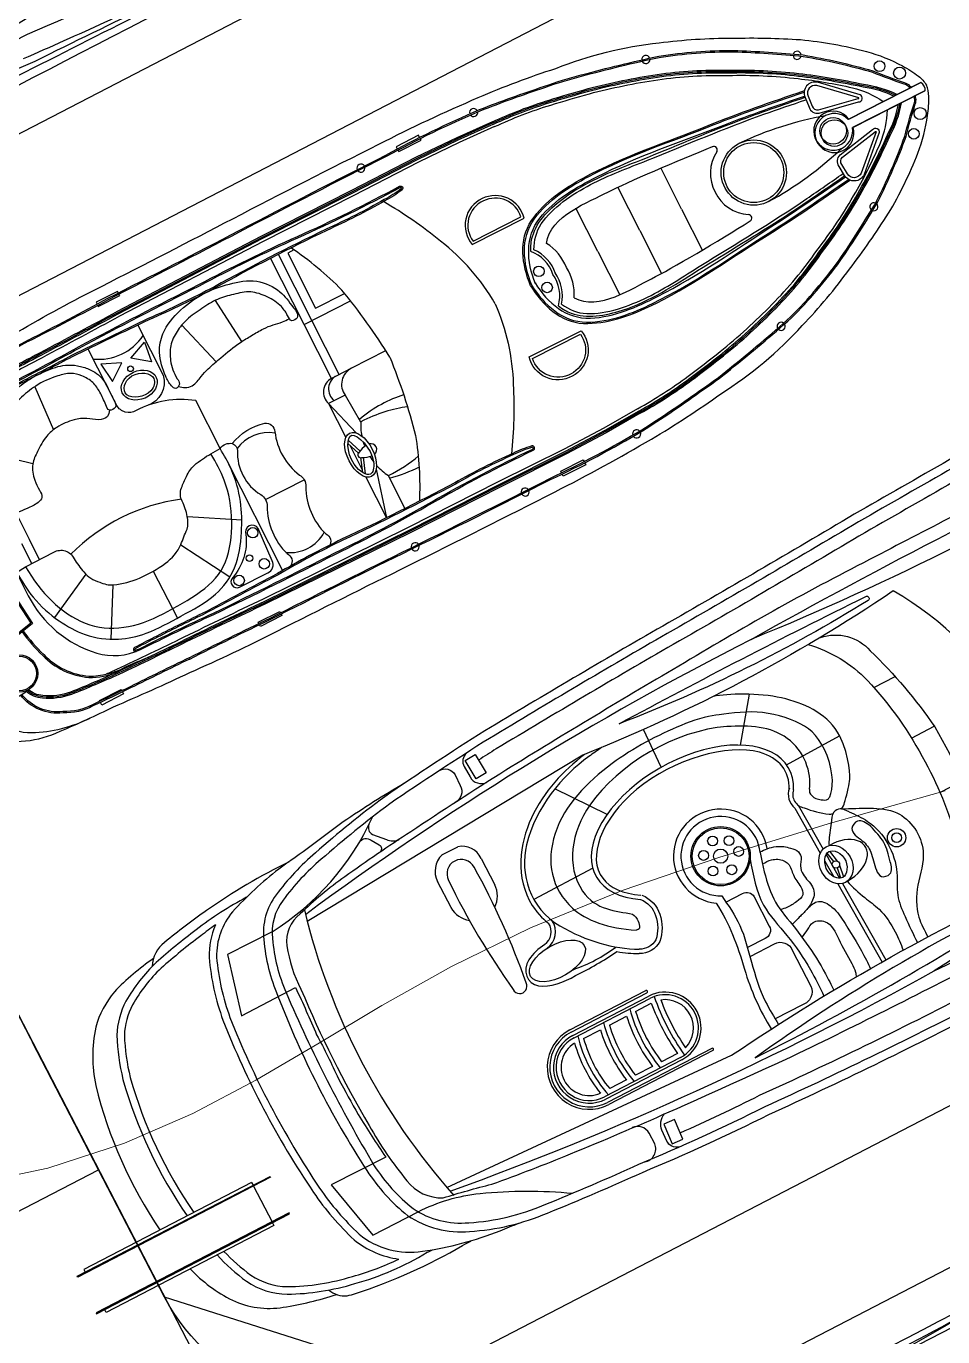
# Model space of a CAD drawing. Header units: metres. Extents: x 2662 to 3279, y 1027 to 1511.
# Drawn here: x 3010.15 to 3019.73, y 1247.38 to 1261.08 of the extents above; entities that cross this region are included whole.
import ezdxf

# ---------------------------------------------------------------- set-up
doc = ezdxf.new("R2010")
doc.units = ezdxf.units.M
doc.header["$LTSCALE"] = 1000
for name, color, linetype in [('01 main point', 1, 'Continuous'), ('furniture', 6, 'Continuous'), ('Layer13', 4, 'Continuous')]:
    doc.layers.add(name, color=color, linetype=linetype)
doc.layers.add('CONT-MNR', color=252, linetype='Continuous', lineweight=9)

# ---------------------------------------------------------------- blocks, each defined once
blk = doc.blocks.new('A$Cf6bfa866')
blk.add_lwpolyline([(4.082, 6.788), (4.021, 6.788), (4.021, 5.866)])
for centre, radius, start, end in [((899.63, 4.291), 895.492, 179.708794, 180.090046), ((-33.693, 6.76), 37.481, 358.8044, 2.52), ((28.747, 5.912), 25.244, 174.8689, 185.1311), ((90.797, 2.665), 86.813, 177.27733, 179.05691), ((404.169, 0.814), 400.132, 179.14445, 179.56404), ((-16.031, 5.864), 19.811, 355.0556, 0.3302), ((-32.18, 6.52), 36.182, 356.0074, 358.9641), ((-1.219, 4.131), 4.926, 350.4098, 0.2864), ((460.211, -27.699), 457.322, 176.0136, 176.17359)]:
    blk.add_arc(centre, radius, start, end)
blk = doc.blocks.new('A$C8620f102')
for p, q in [((2.551, 10.472), (2.066, 10.472)), ((2.551, 10.472), (3.035, 10.472)), ((2.551, 9.981), (2.045, 9.981)), ((2.551, 9.981), (3.056, 9.981)), ((2.551, 9.49), (2.043, 9.49)), ((2.551, 9.49), (3.058, 9.49)), ((1.841, 6.498), (1.066, 6.498)), ((2.694, 6.454), (2.694, 6.261)), ((1.841, 6.406), (1.066, 6.406)), ((2.694, 6.261), (3.098, 6.378)), ((3.289, 6.329), (3.129, 6.271)), ((3.299, 6.303), (3.157, 6.252)), ((3.349, 6.303), (3.496, 6.25)), ((3.358, 6.329), (3.523, 6.27)), ((3.531, 6.394), (4.033, 6.261)), ((2.694, 6.261), (3.092, 6.261)), ((3.183, 6.261), (3.465, 6.261)), ((3.556, 6.261), (4.033, 6.261)), ((1.197, 5.69), (1.706, 5.742)), ((3.291, 5.219), (3.291, 5.672)), ((1.269, 5.264), (1.773, 5.411)), ((2.743, 5.042), (4.034, 5.042)), ((3.08, 4.409), (3.369, 4.9)), ((3.314, 4.213), (3.843, 4.521)), ((3.428, 3.833), (3.979, 3.836)), ((1.148, 3.599), (1.638, 3.571)), ((3.364, 3.392), (3.862, 3.115)), ((1.548, 2.859), (1.854, 3.219)), ((3.137, 3.19), (3.391, 2.692)), ((2.24, 2.828), (2.551, 2.828)), ((2.782, 2.828), (2.551, 2.828)), ((2.783, 2.735), (2.551, 2.735))]:
    blk.add_line(p, q)
for points in [[(2.551, 1.341, -0.01736), (1.42, 1.368, -0.12634), (0.887, 1.52, -0.172899), (0.62, 2.207, -0.013884), (0.596, 2.82, -0.008973), (0.555, 3.695, -0.01509), (0.528, 4.697, 0.002245), (0.518, 6.241, -0.003342), (0.514, 7.955, -0.016984), (0.549, 9.103, -0.024546), (0.644, 9.964, -0.067942), (0.894, 11.047, -0.033948), (1.197, 11.753, -0.022001), (1.533, 12.382, -0.042872), (1.956, 12.94, -0.059514), (2.26, 13.208, -0.046364), (2.433, 13.309, -0.104882), (2.551, 13.341, -0.104882)], [(2.551, 1.341, 0.01736), (3.681, 1.368, 0.12634), (4.214, 1.52, 0.172899), (4.481, 2.207, 0.013884), (4.505, 2.82, 0.008973), (4.546, 3.695, 0.01509), (4.573, 4.697, -0.002245), (4.583, 6.241, 0.003342), (4.587, 7.955, 0.016984), (4.552, 9.103, 0.024546), (4.457, 9.964, 0.067942), (4.207, 11.047, 0.033948), (3.904, 11.753, 0.022001), (3.568, 12.382, 0.042872), (3.145, 12.94, 0.059514), (2.841, 13.208, 0.046364), (2.668, 13.309, 0.104882), (2.551, 13.341, 0.104882)], [(0.682, 3.757, 0.006425), (0.669, 4.701, 0.002217), (0.659, 6.243, -0.003368), (0.649, 7.97, -0.024633), (0.668, 9.058, -0.015037), (0.757, 9.773, -0.025439), (0.825, 10.169, -0.013843), (1.017, 10.982, -0.040266), (1.317, 11.705, -0.016729), (1.689, 12.335, -0.029739), (2.166, 12.908, 0.01525), (2.423, 13.147, -0.132389), (2.478, 13.181, -0.028442), (2.502, 13.188, -0.028442)], [(0.695, 3.757, 0.006424), (0.683, 4.702, 0.002217), (0.672, 6.243, -0.003368), (0.662, 7.97, -0.024633), (0.682, 9.057, -0.015038), (0.77, 9.771, -0.025461), (0.838, 10.166, -0.013839), (1.03, 10.978, -0.040238), (1.329, 11.698, -0.016715), (1.701, 12.327, -0.029693), (2.176, 12.898, 0.015234), (2.433, 13.137, -0.134036), (2.482, 13.168, -0.024879), (2.502, 13.174, -0.024879)], [(4.42, 3.757, -0.006425), (4.432, 4.701, -0.002217), (4.442, 6.243, 0.003368), (4.453, 7.97, 0.024633), (4.433, 9.058, 0.015037), (4.344, 9.773, 0.025439), (4.276, 10.169, 0.013843), (4.084, 10.982, 0.040266), (3.784, 11.705, 0.016729), (3.412, 12.335, 0.029739), (2.935, 12.908, -0.01525), (2.678, 13.147, 0.132389), (2.623, 13.181, 0.028442), (2.599, 13.188, 0.028442)], [(4.406, 3.757, -0.006424), (4.418, 4.702, -0.002217), (4.429, 6.243, 0.003368), (4.439, 7.97, 0.024633), (4.419, 9.057, 0.015038), (4.331, 9.771, 0.025461), (4.263, 10.166, 0.013839), (4.071, 10.978, 0.040238), (3.772, 11.698, 0.016715), (3.4, 12.327, 0.029693), (2.925, 12.898, -0.015234), (2.668, 13.137, 0.134036), (2.619, 13.168, 0.024879), (2.599, 13.174, 0.024879)], [(0.842, 9.12, -0.031596), (0.907, 9.752, -0.004928), (0.985, 10.169, -0.02844), (1.18, 10.88, -0.042875), (1.475, 11.56, -0.035347), (1.839, 12.205, -0.024093), (2.247, 12.759, -0.079837), (2.502, 13.025)], [(4.259, 9.12, 0.031596), (4.194, 9.752, 0.004928), (4.116, 10.169, 0.02844), (3.921, 10.88, 0.042875), (3.626, 11.56, 0.035347), (3.262, 12.205, 0.024093), (2.854, 12.759, 0.079837), (2.599, 13.025)], [(0.855, 9.119, -0.031592), (0.92, 9.75, -0.004926), (0.999, 10.166, -0.028436), (1.193, 10.875, -0.042895), (1.487, 11.554, -0.035363), (1.851, 12.197, -0.024111), (2.258, 12.751, -0.077658), (2.502, 13.008, -0.077658)], [(0.869, 9.119, -0.031588), (0.934, 9.748, -0.004924), (1.012, 10.163, -0.028433), (1.207, 10.871, -0.042917), (1.499, 11.548, -0.035379), (1.862, 12.19, -0.02413), (2.269, 12.742, -0.075408), (2.502, 12.99, -0.075408)], [(4.246, 9.119, 0.031592), (4.181, 9.75, 0.004926), (4.103, 10.166, 0.028436), (3.908, 10.875, 0.042895), (3.614, 11.554, 0.035363), (3.25, 12.197, 0.024111), (2.843, 12.751, 0.077658), (2.599, 13.008, 0.077658)], [(4.232, 9.119, 0.031588), (4.167, 9.748, 0.004924), (4.089, 10.163, 0.028433), (3.895, 10.871, 0.042917), (3.602, 11.548, 0.035379), (3.239, 12.19, 0.02413), (2.832, 12.742, 0.075408), (2.599, 12.99, 0.075408)], [(0.897, 9.118, -0.031581), (0.961, 9.743, -0.00492), (1.039, 10.157, -0.028426), (1.233, 10.862, -0.042959), (1.524, 11.536, -0.035411), (1.885, 12.175, -0.028829), (2.227, 12.638, -0.092336), (2.502, 12.86, -0.080328)], [(4.204, 9.118, 0.031581), (4.14, 9.743, 0.00492), (4.062, 10.157, 0.028426), (3.868, 10.862, 0.042959), (3.577, 11.536, 0.035411), (3.216, 12.175, 0.028829), (2.874, 12.638, 0.092336), (2.599, 12.86, 0.080328)], [(2.093, 12.151), (2.204, 12.143, 0.382221), (2.306, 12.207), (2.389, 12.629, 0.786544), (2.329, 12.677), (2.011, 12.339, 0.616464), (2.093, 12.151, 3.844907)], [(3.008, 12.151), (2.897, 12.143, -0.382221), (2.795, 12.207), (2.712, 12.629, -0.786544), (2.772, 12.677), (3.09, 12.339, -0.616464), (3.008, 12.151, -3.844907)], [(0.842, 9.12), (0.822, 8.712), (0.812, 8.241), (0.817, 7.472), (0.817, 6.417), (0.837, 4.724, -0.002601), (0.857, 3.805, 0.004411), (0.873, 3.024, 0.013009), (0.91, 2.487, 0.113396), (1.012, 2.2, 0.146005), (1.152, 2.079, 1.595219)], [(0.855, 9.119), (0.836, 8.712), (0.826, 8.241), (0.831, 7.472), (0.831, 6.417), (0.851, 4.724, -0.002601), (0.871, 3.805, 0.004411), (0.887, 3.024, 0.013003), (0.923, 2.488, 0.113337), (1.023, 2.207, 0.144821), (1.155, 2.093, 0.138987)], [(0.869, 9.119), (0.85, 8.711), (0.84, 8.24), (0.845, 7.472), (0.845, 6.417), (0.864, 4.725, -0.002601), (0.885, 3.806, 0.00441), (0.901, 3.025, 0.012997), (0.937, 2.49, 0.113276), (1.035, 2.215, 0.142458), (1.159, 2.106, 0.142458)], [(0.897, 9.117), (0.877, 8.711), (0.868, 8.24), (0.873, 7.472), (0.873, 6.417), (0.892, 4.725, -0.002601), (0.912, 3.806, 0.00441), (0.929, 3.026, 0.002867), (0.934, 2.908, 0.002867)], [(4.232, 9.119), (4.251, 8.711), (4.261, 8.24), (4.256, 7.472), (4.256, 6.417), (4.237, 4.725, 0.002601), (4.217, 3.806, -0.00441), (4.2, 3.025, -0.012997), (4.164, 2.49, -0.113276), (4.066, 2.215, -0.142458), (3.942, 2.106, -0.142458)], [(4.246, 9.119), (4.265, 8.712), (4.275, 8.241), (4.27, 7.472), (4.27, 6.417), (4.25, 4.724, 0.002601), (4.23, 3.805, -0.004411), (4.214, 3.024, -0.013003), (4.178, 2.488, -0.113337), (4.078, 2.207, -0.144821), (3.946, 2.093, -0.138987)], [(4.259, 9.12), (4.279, 8.712), (4.289, 8.241), (4.284, 7.472), (4.284, 6.417), (4.264, 4.724, 0.002601), (4.244, 3.805, -0.004411), (4.228, 3.024, -0.013009), (4.191, 2.487, -0.113396), (4.089, 2.2, -0.146005), (3.949, 2.079, -1.595219)], [(4.204, 9.117), (4.224, 8.711), (4.233, 8.24), (4.228, 7.472), (4.228, 6.417), (4.209, 4.725, 0.002601), (4.189, 3.806, -0.00441), (4.172, 3.026, -0.002867), (4.167, 2.908, -0.002867)], [(1.892, 8.352), (1.892, 8.96, 0.483063), (1.51, 8.662, 0.50024), (1.892, 8.352, 0.418424)], [(3.209, 8.352), (3.209, 8.96, -0.483063), (3.591, 8.662, -0.50024), (3.209, 8.352, -0.418424)], [(2.551, 8.286, 0.096403), (1.711, 8.072, 0.040538), (1.071, 7.727, 1.92312)], [(2.551, 8.286, -0.096403), (3.39, 8.072, -0.040538), (4.03, 7.727, -1.92312)], [(2.285, 2.551), (2.035, 2.551, -0.202722), (1.176, 2.918, -0.178768), (1.002, 3.337, 0.010028), (0.983, 4.195, -0.005356), (0.971, 5.613, -0.016605), (0.989, 6.759, 0.018921), (1.004, 7.948, -0.925873), (1.05, 7.955, -0.041202), (1.07, 7.744, -0.024461), (1.071, 7.062, 0.012888), (1.079, 5.748, -0.019359), (1.064, 4.979, 0.002375), (1.046, 4.09, -0.006386), (1.051, 3.524, -0.013656), (1.048, 3.297, -0.862706), (1.005, 3.292, 0.648089)], [(1.018, 3.295, -0.016488), (1.015, 3.337, 0.010023), (0.997, 4.196, -0.005356), (0.985, 5.613, -0.016607), (1.003, 6.758, 0.018921), (1.017, 7.949, 0.01143), (1.017, 7.949, -0.913283), (1.036, 7.953, -0.041174), (1.056, 7.744, -0.024478), (1.057, 7.062, 0.012889), (1.065, 5.748, -0.019362), (1.05, 4.98, 0.002377), (1.032, 4.09, -0.006391), (1.037, 3.524, -0.013664), (1.034, 3.297, 0.000701), (1.034, 3.297, -0.819976), (1.018, 3.295, -0.819976)], [(2.792, 2.551), (3.066, 2.551, 0.202722), (3.925, 2.918, 0.178768), (4.099, 3.337, -0.010028), (4.118, 4.195, 0.005356), (4.13, 5.613, 0.016605), (4.112, 6.759, -0.018921), (4.097, 7.948, 0.925873), (4.051, 7.955, 0.041202), (4.031, 7.744, 0.024461), (4.03, 7.062, -0.012888), (4.022, 5.748, 0.019359), (4.037, 4.979, -0.002375), (4.055, 4.09, 0.006386), (4.05, 3.524, 0.013656), (4.053, 3.297, 0.862706), (4.096, 3.292, -0.648089)], [(4.083, 3.295, 0.016488), (4.086, 3.337, -0.010023), (4.104, 4.196, 0.005356), (4.116, 5.613, 0.016607), (4.098, 6.758, -0.018921), (4.084, 7.949, -0.01143), (4.084, 7.949, 0.913283), (4.065, 7.953, 0.041174), (4.045, 7.744, 0.024478), (4.044, 7.062, -0.012889), (4.036, 5.748, 0.019362), (4.051, 4.98, -0.002377), (4.069, 4.09, 0.006391), (4.064, 3.524, 0.013664), (4.067, 3.297, -0.000701), (4.067, 3.297, 0.819976), (4.083, 3.295, 0.819976)], [(2.551, 7.051, 0.033687), (1.699, 6.921, 0.051879), (1.066, 6.645, 1.92312)], [(2.473, 7.041), (2.473, 6.641, 0.462925), (2.694, 6.454), (3.016, 6.473)], [(2.551, 7.051, -0.033687), (3.402, 6.921, -0.051879), (4.035, 6.645, -1.92312)], [(2.473, 6.641), (2.473, 6.468, 0.545737), (2.694, 6.326, 0.282905)], [(2.473, 6.468), (2.473, 6.406, 0.516839), (2.694, 6.261, 0.282905)], [(2.611, 5.174, -0.164009), (2.574, 5.573, -0.407559), (2.703, 5.627, 0.20466), (3.223, 5.651, -0.28657), (3.361, 5.655, 0.198759), (3.897, 5.618, -0.45148), (4.029, 5.593, -1.463971)], [(2.6, 5.036, -0.291269), (2.613, 5.176, -0.299867), (2.703, 5.188, 0.273478), (3.223, 5.197, -0.28657), (3.361, 5.201, 0.198759), (3.897, 5.164, -0.45148), (4.029, 5.14, -1.463971)], [(2.6, 5.036), (2.039, 5.036, 0.158322), (1.849, 4.432, -0.417676), (1.71, 4.276), (1.049, 4.276)], [(2.792, 2.551), (2.783, 2.661), (2.781, 2.994, -0.448043), (2.937, 3.153, 0.025561), (3.107, 3.181, 0.15676), (3.276, 3.282, 0.144288), (3.367, 3.398, 0.079427), (3.428, 3.671, 0.054179), (3.412, 3.985, 0.127294), (3.311, 4.217, -0.025195), (3.198, 4.347, 0.112656), (3.079, 4.409, 0.061652), (2.913, 4.434, -0.222278), (2.786, 4.49, -0.049109), (2.701, 4.591, -0.09997), (2.635, 4.717, -0.045992), (2.606, 4.926), (2.6, 5.036)], [(1.061, 4.853), (1.649, 4.853, -0.406088), (1.856, 4.561)], [(0.682, 3.757, -0.002942), (0.692, 3.07, 0.002013), (0.701, 2.633, 0.130442), (0.778, 2.321, 0.261246), (1.143, 2.01, 0.209197)], [(0.695, 3.757, -0.002941), (0.705, 3.07, 0.002014), (0.715, 2.633, 0.130992), (0.791, 2.327, 0.261832), (1.146, 2.024, 0.261832)], [(4.406, 3.757, 0.002941), (4.396, 3.07, -0.002014), (4.386, 2.633, -0.130992), (4.31, 2.327, -0.261832), (3.955, 2.024, -0.261832)], [(4.42, 3.757, 0.002942), (4.41, 3.07, -0.002013), (4.4, 2.633, -0.130442), (4.323, 2.321, -0.261246), (3.958, 2.01, -0.209197)], [(3.371, 2.337, 0.043334), (3.687, 2.417, 0.18333), (4.103, 2.737, 0.123985), (4.19, 3.114, -0.015377), (4.209, 3.387)], [(3.374, 2.323, 0.043195), (3.691, 2.404, 0.183415), (4.115, 2.73, 0.094511), (4.2, 3.02)], [(3.896, 1.672, 0.164393), (4.111, 1.699, 0.188684), (4.359, 1.936, 0.10758), (4.499, 2.549)]]:
    blk.add_lwpolyline(points, format="xyb")
for points in [[(2.502, 12.456), (2.502, 13.3)], [(2.502, 13.3), (2.502, 12.45)], [(2.599, 13.3), (2.599, 12.45)], [(2.599, 12.456), (2.599, 13.3)], [(0.643, 8.368), (0.619, 8.368), (0.619, 8.105), (0.645, 8.105)], [(0.659, 8.105), (0.677, 8.105), (0.677, 8.368), (0.657, 8.368)], [(4.442, 8.105), (4.424, 8.105), (4.424, 8.368), (4.444, 8.368)], [(4.458, 8.368), (4.482, 8.368), (4.482, 8.105), (4.456, 8.105)], [(1.098, 6.663), (1.098, 6.591), (1.743, 6.591), (1.743, 6.931)], [(2.473, 6.406), (1.841, 6.406), (1.841, 6.951)], [(2.473, 6.498), (1.841, 6.498)], [(3.65, 6.478), (4.035, 6.473)], [(0.669, 4.823), (0.651, 4.823), (0.651, 4.571), (0.672, 4.571)], [(0.686, 4.571), (0.7, 4.571), (0.7, 4.823), (0.682, 4.823)], [(4.415, 4.571), (4.401, 4.571), (4.401, 4.823), (4.419, 4.823)], [(4.432, 4.823), (4.45, 4.823), (4.45, 4.571), (4.429, 4.571)], [(4.389, 2.721), (4.379, 2.721), (4.379, 2.976), (4.394, 2.976)], [(4.408, 2.976), (4.433, 2.976), (4.433, 2.721), (4.402, 2.721)]]:
    blk.add_lwpolyline(points)
for points in [[(2.095, 12.185), (2.208, 12.177, 0.383069), (2.273, 12.216), (2.356, 12.642, 0.853636), (2.351, 12.65), (2.037, 12.316, 0.613527)], [(3.006, 12.185), (2.893, 12.177, -0.383069), (2.828, 12.216), (2.745, 12.642, -0.853636), (2.75, 12.65), (3.064, 12.316, -0.613527)], [(1.864, 8.375), (1.864, 8.937, 0.460147), (1.537, 8.662, 0.47706)], [(3.237, 8.375), (3.237, 8.937, -0.460147), (3.564, 8.662, -0.47706)], [(3.525, 5.013, 0.917705), (3.526, 4.87, -0.209704), (3.864, 4.543, 0.850912), (3.985, 4.562), (3.985, 4.893, 0.435659), (3.893, 4.991)]]:
    blk.add_lwpolyline(points, format="xyb", close=True)
for points in [[(1.335, 4.631), (1.25, 4.833), (1.468, 4.806)], [(1.335, 4.524), (1.25, 4.322), (1.468, 4.35)], [(2.976, 2.097), (2.917, 2.415), (3.344, 2.461), (3.414, 2.14)], [(2.988, 2.112), (2.933, 2.403), (3.333, 2.446), (3.398, 2.153)]]:
    blk.add_lwpolyline(points, close=True)
for centre, radius in [((2.313, 13.148), 0.0628), ((2.788, 13.148), 0.0628), ((2.154, 12.993), 0.0564), ((2.947, 12.993), 0.0564), ((2.537, 12.256), 0.139), ((2.564, 12.256), 0.139), ((2.551, 11.317), 0.341), ((2.551, 11.317), 0.341), ((2.551, 11.317), 0.314), ((2.551, 11.317), 0.314), ((2.456, 8.847), 0.055), ((2.645, 8.847), 0.055), ((3.54, 4.942), 0.0548), ((3.884, 4.903), 0.0548), ((3.762, 4.792), 0.0355), ((1.434, 4.578), 0.0294), ((3.921, 4.59), 0.0548), ((3.747, 2.097), 0.196), ((3.747, 2.097), 0.182)]:
    blk.add_circle(centre, radius)
for centre, radius, start, end in [((2.551, 13.234), 0.0821, 53.9074, 126.0926), ((2.551, 13.234), 0.0821, 53.9074, 126.0926), ((2.537, 12.256), 0.204, 99.884, 72.3335), ((2.564, 12.256), 0.204, 107.6665, 80.116), ((1.663, 12.276), 0.0427, 70.2304, 225.3725), ((1.663, 12.276), 0.0427, 244.0102, 51.5927), ((5.832, 11.216), 3.624, 163.3274, 178.3982), ((-0.731, 11.216), 3.624, 1.6018, 16.6726), ((3.438, 12.276), 0.0427, 128.4073, 295.9898), ((3.438, 12.276), 0.0427, 314.6275, 109.7696), ((2.151, 11.052), 0.0363, 29.1946, 175.6623), ((2.538, 11.275), 0.41, 209.9392, 271.7403), ((2.563, 11.275), 0.41, 268.2597, 330.0608), ((2.95, 11.052), 0.0363, 4.3377, 150.8054), ((0.986, 10.846), 0.0427, 81.6158, 249.7115), ((0.986, 10.846), 0.0427, 268.3466, 62.9808), ((4.115, 10.846), 0.0427, 117.0192, 271.6534), ((4.115, 10.846), 0.0427, 290.2885, 98.3842), ((2.499, 8.603), 0.521, 84.2735, 120.8759), ((2.602, 8.603), 0.521, 59.1241, 95.7265), ((0.667, 8.989), 0.0427, 91.3196, 261.7261), ((0.667, 8.989), 0.0427, 280.385, 72.6607), ((2.492, 8.581), 0.414, 81.2885, 129.0382), ((2.492, 8.581), 0.386, 81.2885, 132.4956), ((2.609, 8.581), 0.414, 50.9618, 98.7115), ((2.609, 8.581), 0.386, 47.5044, 98.7115), ((4.434, 8.989), 0.0427, 107.3393, 259.615), ((4.434, 8.989), 0.0427, 278.2739, 88.6804), ((0.652, 7.675), 0.0427, 95.0301, 265.1292), ((0.652, 7.675), 0.0427, 283.7894, 76.3699), ((4.449, 7.675), 0.0427, 103.6301, 256.2106), ((4.449, 7.675), 0.0427, 274.8708, 84.9699), ((3.329, 7.03), 0.638, 240.625, 253.976), ((3.484, 6.433), 0.223, 176.1154, 176.3847), ((3.324, 6.436), 0.0623, 10.8023, 169.1479), ((3.164, 6.433), 0.223, 3.6153, 3.8846), ((3.329, 7.03), 0.638, 285.4342, 300.19), ((3.329, 7.03), 0.638, 259.9491, 264.189), ((3.484, 6.433), 0.223, 185.6025, 211.5954), ((3.324, 6.316), 0.0299, 180, 0), ((3.164, 6.433), 0.223, 328.4046, 356.0447), ((3.329, 7.03), 0.638, 274.9025, 281.2418), ((4.439, 6.391), 0.0427, 101.222, 257.4711), ((4.439, 6.391), 0.0427, 276.0953, 82.5978), ((3.04, 5.38), 0.404, 143.2, 207.4042), ((3.542, 5.38), 0.404, 326.6244, 34.7719), ((0.693, 4.578), 0.562, 327.4686, 29.356), ((4.788, 3.778), 2.009, 160.8995, 198.3721), ((3.328, 1.953), 0.633, 333.6687, 14.0043)]:
    blk.add_arc(centre, radius, start, end)
for start_param, end_param in [(0.830012, 1.576846), (4.712389, 5.232342)]:
    blk.add_ellipse((3.333, 6.478), major_axis=(0, 0.745), ratio=0.425319, start_param=start_param, end_param=end_param)
for centre, major_axis, ratio in [((3.324, 6.316), (0.254, 0), 0.533092), ((1.627, 4.582), (0.009, 0.195), 0.758117)]:
    blk.add_ellipse(centre, major_axis=major_axis, ratio=ratio)
for points, knots in [([(2.551, 8.701), (2.314, 8.72), (2.066, 8.805), (1.83, 9.23), (1.802, 9.481), (1.782, 10.189), (1.855, 10.642), (1.928, 11.464), (1.974, 11.814), (2.026, 12.177)], [0, 0, 0, 0, 0.0462196, 0.0462196, 0.0924392, 0.0924392, 0.1947325, 0.1947325, 0.2709084, 0.2709084, 0.2709084, 0.2709084]), ([(2.552, 8.714), (2.309, 8.735), (2.06, 8.829), (1.833, 9.271), (1.811, 9.527), (1.8, 10.239), (1.872, 10.693), (1.946, 11.495), (1.99, 11.825), (2.039, 12.168)], [0, 0, 0, 0, 0.0480884, 0.0480884, 0.0961768, 0.0961768, 0.1985377, 0.1985377, 0.2704106, 0.2704106, 0.2704106, 0.2704106]), ([(2.231, 8.866), (2.183, 8.889), (1.994, 9.007), (1.819, 9.575), (1.915, 10.389), (1.971, 11.3), (2.057, 11.904), (2.092, 12.151)], [0.0234044, 0.0234044, 0.0234044, 0.0234044, 0.0350942, 0.0739111, 0.138251, 0.2165713, 0.2709084, 0.2709084, 0.2709084, 0.2709084]), ([(2.555, 8.756), (2.307, 8.777), (2.07, 8.878), (1.861, 9.333), (1.849, 9.595), (1.849, 10.319), (1.918, 10.785), (1.997, 11.561), (2.036, 11.858), (2.078, 12.153)], [0, 0, 0, 0, 0.0508337, 0.0508337, 0.1016674, 0.1016674, 0.2060328, 0.2060328, 0.2709084, 0.2709084, 0.2709084, 0.2709084]), ([(2.231, 8.903), (2.145, 8.948), (2.073, 9.007), (1.923, 9.276), (1.894, 9.521), (1.888, 9.955), (1.914, 10.167), (1.972, 10.817), (2, 11.255), (2.076, 11.841), (2.097, 11.994), (2.119, 12.147)], [0.0248254, 0.0248254, 0.0248254, 0.0248254, 0.0474598, 0.0474598, 0.0949196, 0.0949196, 0.1423794, 0.1423794, 0.237299, 0.237299, 0.2709084, 0.2709084, 0.2709084, 0.2709084]), ([(2.546, 8.756), (2.794, 8.777), (3.031, 8.878), (3.24, 9.333), (3.252, 9.595), (3.252, 10.319), (3.183, 10.785), (3.104, 11.561), (3.065, 11.858), (3.023, 12.153)], [0, 0, 0, 0, 0.0508337, 0.0508337, 0.1016674, 0.1016674, 0.2060328, 0.2060328, 0.2709084, 0.2709084, 0.2709084, 0.2709084]), ([(2.549, 8.714), (2.792, 8.735), (3.041, 8.829), (3.268, 9.271), (3.29, 9.527), (3.301, 10.239), (3.23, 10.693), (3.155, 11.495), (3.111, 11.825), (3.062, 12.168)], [0, 0, 0, 0, 0.0480884, 0.0480884, 0.0961768, 0.0961768, 0.1985377, 0.1985377, 0.2704106, 0.2704106, 0.2704106, 0.2704106]), ([(2.551, 8.701), (2.787, 8.72), (3.035, 8.805), (3.271, 9.23), (3.3, 9.481), (3.319, 10.189), (3.246, 10.642), (3.173, 11.464), (3.127, 11.814), (3.075, 12.177)], [0, 0, 0, 0, 0.0462196, 0.0462196, 0.0924392, 0.0924392, 0.1947325, 0.1947325, 0.2709084, 0.2709084, 0.2709084, 0.2709084]), ([(2.87, 8.866), (2.918, 8.889), (3.107, 9.007), (3.282, 9.575), (3.186, 10.389), (3.13, 11.3), (3.044, 11.904), (3.009, 12.151)], [0.0234044, 0.0234044, 0.0234044, 0.0234044, 0.0350942, 0.0739111, 0.138251, 0.2165713, 0.2709084, 0.2709084, 0.2709084, 0.2709084]), ([(2.87, 8.903), (2.956, 8.948), (3.028, 9.007), (3.178, 9.276), (3.207, 9.521), (3.213, 9.955), (3.187, 10.167), (3.129, 10.817), (3.101, 11.255), (3.025, 11.841), (3.004, 11.994), (2.982, 12.147)], [0.0248254, 0.0248254, 0.0248254, 0.0248254, 0.0474598, 0.0474598, 0.0949196, 0.0949196, 0.1423794, 0.1423794, 0.237299, 0.237299, 0.2709084, 0.2709084, 0.2709084, 0.2709084]), ([(2.231, 9.05), (1.991, 9.208), (2.046, 9.651), (2.041, 10.093), (2.081, 10.674), (2.115, 11.056)], [0.0313661, 0.0313661, 0.0313661, 0.0313661, 0.1084744, 0.1084744, 0.1920729, 0.1920729, 0.1920729, 0.1920729]), ([(2.87, 9.05), (3.11, 9.208), (3.055, 9.651), (3.06, 10.093), (3.02, 10.674), (2.986, 11.056)], [0.0313661, 0.0313661, 0.0313661, 0.0313661, 0.1084744, 0.1084744, 0.1920729, 0.1920729, 0.1920729, 0.1920729]), ([(3.55, 6.316), (3.55, 6.345), (3.515, 6.384), (3.315, 6.448), (3.115, 6.385), (3.083, 6.272), (3.23, 6.193), (3.483, 6.226), (3.55, 6.279), (3.55, 6.316)], [0, 0, 0, 0, 1.031451, 1.031451, 2.992455, 2.992455, 4.95346, 4.95346, 6.283185, 6.283185, 6.283185, 6.283185]), ([(2.783, 2.661), (3.098, 2.685), (3.381, 2.768), (3.801, 3.136), (3.877, 3.417), (3.866, 4.031), (3.863, 4.353), (3.503, 4.749), (3.201, 4.892), (2.816, 4.936), (2.715, 4.932), (2.606, 4.926)], [0, 0, 0, 0, 0.0684102, 0.0684102, 0.1368204, 0.1368204, 0.2052306, 0.2052306, 0.2736407, 0.2736407, 0.2974604, 0.2974604, 0.2974604, 0.2974604]), ([(1.635, 4.749), (1.57, 4.752), (1.499, 4.657), (1.516, 4.457), (1.594, 4.394), (1.723, 4.448), (1.768, 4.575), (1.714, 4.716), (1.674, 4.747), (1.635, 4.749)], [0, 0, 0, 0, 1.743273, 1.743273, 3.486547, 3.486547, 5.22982, 5.22982, 6.283185, 6.283185, 6.283185, 6.283185])]:
    blk.add_open_spline(points, degree=3, knots=knots)
for points in [[(2.967, 7.002), (2.943, 6.843), (2.943, 6.662), (2.988, 6.473)], [(3.715, 6.804), (3.716, 6.699), (3.705, 6.587), (3.679, 6.473)]]:
    blk.add_open_spline(points, degree=3)
for points in [[(1.628, 6.291), (1.681, 6.294), (1.748, 6.309), (1.745, 6.372), (1.635, 6.386), (1.422, 6.334), (1.214, 6.169), (1.111, 5.9), (1.08, 5.636), (1.124, 5.322), (1.26, 5.046), (1.418, 4.926), (1.671, 4.871), (1.785, 4.878), (1.83, 4.907), (1.807, 4.961), (1.747, 4.967), (1.545, 4.991), (1.409, 5.063), (1.305, 5.189), (1.243, 5.335), (1.208, 5.53), (1.198, 5.718), (1.227, 5.89), (1.286, 6.062), (1.409, 6.191), (1.568, 6.279), (1.628, 6.291)], [(1.824, 4.941), (1.867, 4.998), (1.884, 5.072), (1.838, 5.2), (1.801, 5.303), (1.759, 5.471), (1.707, 5.727), (1.696, 5.864), (1.69, 6.006), (1.699, 6.117), (1.716, 6.217), (1.717, 6.295)], [(2.792, 2.551), (3.104, 2.59), (3.448, 2.721), (3.695, 2.898), (3.897, 3.186), (3.973, 3.474), (3.978, 3.879), (3.938, 4.303), (3.781, 4.606), (3.483, 4.839), (3.19, 4.975), (2.852, 5.041), (2.6, 5.036)], [(1.719, 4.187), (1.769, 4.136), (1.758, 4.039), (1.69, 3.935), (1.643, 3.809), (1.632, 3.615), (1.665, 3.478), (1.765, 3.32), (1.859, 3.215), (2.02, 3.158), (2.135, 3.154), (2.214, 3.144), (2.243, 3.086), (2.247, 2.953), (2.254, 2.698), (2.263, 2.57), (2.121, 2.56), (1.855, 2.6), (1.661, 2.676), (1.456, 2.795), (1.284, 2.972), (1.172, 3.162), (1.1, 3.356), (1.057, 3.557), (1.054, 3.773), (1.093, 3.989), (1.154, 4.097), (1.241, 4.188), (1.404, 4.27), (1.512, 4.276), (1.647, 4.275), (1.721, 4.254), (1.719, 4.187), (1.654, 4.176), (1.508, 4.181), (1.383, 4.161), (1.27, 4.09), (1.194, 4), (1.156, 3.866), (1.146, 3.612), (1.19, 3.403), (1.259, 3.215), (1.338, 3.064), (1.416, 2.97), (1.532, 2.87), (1.69, 2.78), (1.816, 2.733), (1.966, 2.701), (2.092, 2.687), (2.182, 2.68), (2.249, 2.672), (2.268, 2.634)]]:
    blk.add_spline(points, degree=3)
blk = doc.blocks.new('A$C1fdb1adc')
for p, q in [((2.454, 10.334), (2.454, 10.602)), ((3.096, 10.337), (3.096, 10.596)), ((1.804, 10.228), (1.804, 10.477)), ((2.103, 9.045), (2.087, 9.677)), ((3.24, 9.054), (3.112, 9.03)), ((3.288, 9.055), (3.417, 9.035)), ((1.697, 8.711), (1.268, 9.041)), ((2.532, 8.958), (3.059, 8.979)), ((2.543, 8.913), (3.084, 8.934)), ((3.226, 9.018), (3.118, 8.997)), ((3.124, 8.981), (3.41, 8.992)), ((3.179, 8.937), (3.368, 8.945)), ((3.303, 9.02), (3.412, 9.002)), ((3.454, 8.948), (4.392, 8.984)), ((3.474, 8.995), (4.39, 9.03)), ((1.522, 7.869), (1.086, 7.889)), ((1.699, 7.141), (1.211, 6.778)), ((4.375, 6.988), (4.375, 5.76)), ((4.401, 6.988), (4.401, 5.76)), ((2.131, 6.749), (2.136, 6.052)), ((3.521, 5.76), (3.521, 6.653)), ((3.547, 5.76), (3.547, 6.653)), ((3.406, 2.071), (3.438, 2.071)), ((3.449, 2.071), (3.869, 2.071)), ((3.88, 2.071), (3.912, 2.071))]:
    blk.add_line(p, q)
for points in [[(0.006, 13.161, 0.000312), (0.102, 10.878, -0.003686), (0.218, 8.563, 0.005005), (0.336, 6.409, 0.009754), (0.465, 5.161, 0.018511), (0.652, 4.249, 0.0573), (0.855, 3.68, 0.192321), (1.209, 3.352, 0.082859), (1.802, 3.212, 0.052694), (3.849, 3.198, 0.08069), (4.466, 3.361, 0.17216), (4.909, 3.859, 0.085071), (5.113, 4.67, 0.010341), (5.192, 5.748, 0.016897), (5.263, 7.199, 0.012252), (5.326, 9.645, 0.004892)], [(0.098, 13.164, 0.000311), (0.193, 10.883, -0.003685), (0.309, 8.567, 0.005003), (0.428, 6.416, 0.009732), (0.556, 5.174, 0.018483), (0.741, 4.271, 0.05741), (0.937, 3.72, 0.193192), (1.243, 3.437, 0.083361), (1.81, 3.304, 0.033468), (3.84, 3.29, -0.000299), (3.84, 3.29, 0.080179), (4.425, 3.444, 0.171464), (4.825, 3.895, 0.0853), (5.021, 4.678, 0.010362), (5.1, 5.754, 0.016932), (5.171, 7.202, 0.012265), (5.234, 9.646, 0.004895)], [(5.007, 6.288, 0.010794), (5.04, 7.206, 0.012283), (5.103, 9.648, 0.0049), (5.136, 12.417, 0.016162), (5.124, 14.08, 0.001149), (5.08, 15.507, -0.000811), (5.08, 15.508, 0.051344), (4.86, 17.153, 0.067708), (4.494, 18.235, 0.057023), (3.946, 19.21, 0.030584), (3.212, 20.153, 0.030577), (2.806, 20.554, 0.132389), (2.72, 20.608, 0.196715), (2.449, 20.599, 0.056911), (2.071, 20.217, 0.022345), (1.466, 19.457, 0.037229), (0.8, 18.315, 0.065316), (0.373, 16.968, 0.034966), (0.239, 15.278, 0.009636), (0.229, 13.167, 0.000311), (0.324, 10.889, -0.003683), (0.44, 8.573, 0.005), (0.558, 6.426, 0.00171), (0.577, 6.208)], [(0.603, 12.835, 0.003995), (0.596, 10.873, 0.018481), (0.664, 8.588, 0.005802), (0.802, 6.412, 0.006333), (0.916, 5.235, 0.01214), (1.017, 4.406, 0.043691), (1.147, 3.813, 0.274814), (1.378, 3.537, 0.084876), (1.849, 3.458, 0.03319), (3.444, 3.436, 0.044814), (4.137, 3.521, 0.241664), (4.47, 3.774, -0.015339), (4.578, 4.294, 0.011087), (4.674, 5.17, 0.00765), (4.759, 6.285, 0.003871), (4.838, 7.77, 0.006192), (4.865, 10.086, 0.01722)], [(4.39, 3.859), (4.534, 7.139, -0.042807), (4.41, 11.049, 0.264766), (1.001, 10.873, -0.053572), (1.032, 7.201), (1.25, 3.842)], [(1.082, 9.973, -0.300716), (1.447, 10.371, -0.050731), (2.462, 10.603, -0.074951), (3.731, 10.492, -0.127388), (4.379, 10.126, -0.624328)], [(1.09, 9.824, -0.130906), (1.707, 10.202, -0.068666), (2.741, 10.345, -0.066905), (3.695, 10.243, -0.15432), (4.377, 9.876, -0.102278)], [(2.775, 9.344, 0.11852), (2.732, 9.403)], [(2.367, 8.99, 0.4732), (2.585, 9.002, 0.074396), (2.764, 9.204, 0.060015), (2.779, 9.238, 0.060015)], [(2.333, 8.959, 0.317045), (2.543, 8.913, 0.317045)], [(3.084, 7.823), (3.084, 8.019, -0.410961), (3.17, 8.109), (3.517, 8.109, -0.442082), (3.611, 8.012), (3.61, 7.805)], [(3.704, 7.785), (3.704, 8.073, -0.442089), (3.851, 8.207), (4.273, 8.207, -0.438787), (4.407, 8.04), (4.407, 7.719)], [(2.617, 7.075, -0.233956), (2.879, 7.149, -0.168876), (3.134, 7.019, -0.269477), (3.146, 6.77, -0.269477)], [(2.648, 7.041, -0.235042), (2.872, 7.104, -0.166668), (3.098, 6.99, -0.263842), (3.106, 6.791, -0.82603)], [(2.746, 6.897, -0.15585), (2.839, 6.915, -0.131968), (2.909, 6.897, -0.29627), (2.913, 6.854, -0.209719)], [(0.453, 6.129, 0.34058), (0.568, 6.044), (0.692, 6.049, 0.407011), (0.822, 6.183, 0.980624)], [(5.133, 6.209, -0.34058), (5.018, 6.124), (4.894, 6.129, -0.277987), (4.756, 6.235, -0.277987)], [(0.486, 5.787, -0.446629), (0.601, 5.919), (0.725, 5.917, -0.407011), (0.859, 5.787, -0.980624)], [(5.106, 5.819, 0.484081), (4.985, 5.999), (4.861, 5.997, 0.407011), (4.727, 5.867, 0.980624)], [(0.435, 5.412, 0.017721), (0.5, 4.655, -0.010616), (0.627, 3.829, 0.03964), (0.802, 3.195, 0.181904), (1.146, 2.829, 0.065618), (1.771, 2.663, 0.054443), (3.786, 2.675, 0.053321), (4.402, 2.82, 0.211406), (4.867, 3.326, 0.058348), (5.05, 4.147, 0.002016), (5.069, 4.357)], [(0.648, 4.881, 0.38077), (0.756, 4.865), (0.871, 4.971, 0.233822), (0.931, 5.092, 1.332745)], [(1.177, 3.467), (1.175, 2.943), (1.809, 2.777), (1.809, 3.416, -0.008573), (2.347, 3.385, -0.020193), (2.861, 3.375, 0.002111), (3.289, 3.387, 0.006341), (3.817, 3.437), (3.811, 2.799), (4.48, 2.943), (4.48, 3.477, -0.095069), (4.607, 4.138, -0.047929), (5.05, 5, 3.403026)], [(0.765, 4.709, -0.458631), (0.805, 4.826), (0.886, 4.878, -0.499288), (0.957, 4.854, -1.332745)], [(0.609, 3.961, 0.037954), (0.664, 2.959, 0.020014), (0.759, 2.417, 0.020014)], [(4.916, 2.412, 0.041021), (4.936, 2.503, 0.05466), (5.005, 3.727, 0.000223), (5.004, 3.825)], [(3.912, 1.401, 0.053784), (4.299, 1.549, 0.14991), (4.614, 1.864, 0.070882), (4.841, 2.541, 0.0701), (4.898, 3.363, 0.031662), (4.9, 3.426)], [(0.735, 3.396, 0.045512), (0.794, 2.77, 0.020521), (0.906, 2.241, 0.075815), (1.119, 1.776, 0.114138), (1.391, 1.527, 0.051879), (1.83, 1.372, 0.081444), (3.406, 1.311, 0.081444)], [(0.841, 2.975, 0.111575), (1.113, 2.758, 0.065966), (1.762, 2.585, 0.054479), (3.795, 2.597, 0.053587), (4.431, 2.747, 0.140212), (4.825, 3.07, 0.140212)], [(3.912, 1.482, 0.050886), (4.262, 1.619, 0.149374), (4.544, 1.9, 0.070899), (4.764, 2.556, 0.044955), (4.825, 3.068)], [(0.841, 2.974, 0.014257), (0.872, 2.784, 0.020505), (0.982, 2.261, 0.075496), (1.184, 1.82, 0.112912), (1.428, 1.597, 0.051408), (1.847, 1.449, 0.081884), (3.406, 1.39, 0.081884)], [(0.856, 2.236, 0.048909), (0.975, 1.714, 0.103348), (1.215, 1.37, 0.102809), (1.756, 1.09, 0.089228), (3.406, 0.991, 0.089228)], [(3.912, 1.084, 0.085341), (4.407, 1.326, 0.148467), (4.717, 1.764, 0.040934), (4.854, 2.321)]]:
    blk.add_lwpolyline(points, format="xyb")
for points in [[(0.833, 14.039, -0.03758), (0.768, 9.321, -0.018839), (0.787, 14.037, -0.974519)], [(4.512, 14.039, 0.02534), (4.726, 9.426, 0.03114), (4.558, 14.037, 0.974519)], [(4.474, 10.786, 0.043262), (4.671, 7.344, 0.028892), (4.52, 10.783, 0.974519)], [(0.968, 10.593, -0.047382), (0.916, 7.689, -0.0093), (0.921, 10.59, -0.974519)]]:
    blk.add_lwpolyline(points, format="xyb", close=True)
for points in [[(3.586, 5.76), (3.586, 6.653)], [(3.613, 5.76), (3.613, 6.653)], [(3.665, 6.458), (3.665, 6.643)], [(4.257, 6.643), (4.257, 6.458)], [(4.309, 6.653), (4.309, 5.76)], [(4.336, 6.653), (4.336, 5.76)], [(3.665, 6.149), (3.665, 6.352)], [(4.257, 6.352), (4.257, 6.149)], [(3.665, 5.846), (3.665, 6.043)], [(4.257, 6.043), (4.257, 5.846)], [(1.501, 5.759), (1.812, 5.759)], [(1.281, 5.413), (1.281, 5.6)], [(1.814, 5.244), (1.507, 5.244)], [(3.406, 2.071), (3.406, 0.095), (3.438, 0.095)], [(3.912, 2.071), (3.912, 0.095), (3.88, 0.095)]]:
    blk.add_lwpolyline(points)
for points in [[(0.517, 6.082), (0.509, 6.204), (0.73, 6.218), (0.738, 6.097)], [(5.069, 6.162), (5.077, 6.284), (4.856, 6.298), (4.848, 6.177)], [(3.438, 2.271), (3.449, 2.271), (3.449, 0), (3.438, 0)], [(3.88, 2.271), (3.869, 2.271), (3.869, 0), (3.88, 0)]]:
    blk.add_lwpolyline(points, close=True)
for centre, radius in [((3.308, 9.717), 0.096), ((3.308, 9.717), 0.0501), ((3.265, 9.024), 0.039), ((2.633, 7.994), 0.31), ((2.633, 7.994), 0.297), ((2.676, 8.184), 0.0513), ((2.53, 8.146), 0.0513), ((2.453, 7.992), 0.0513), ((2.633, 7.994), 0.074), ((2.813, 8.032), 0.0513), ((2.544, 7.839), 0.0513), ((2.735, 7.852), 0.0513)]:
    blk.add_circle(centre, radius)
for centre, radius, start, end in [((33.425, 9.028), 32.658, 179.4859, 189.1088), ((-30.132, 8.42), 34.872, 352.5053, 1.6533), ((2.633, 7.994), 0.493, 71.8338, 326.9852), ((2.633, 7.994), 0.415, 67.868, 334.1039), ((3.961, 6.653), 0.375, 0, 180), ((3.961, 6.653), 0.348, 0, 180), ((4.388, 6.988), 0.0131, 0, 180), ((3.961, 6.653), 0.296, 18.462, 161.538), ((3.961, 9.045), 2.315, 263.0343, 276.9657), ((1.297, 6.317), 1.697, 351.9211, 9.0998), ((3.534, 6.653), 0.0131, 0, 180), ((3.961, 9.045), 2.367, 261.6236, 278.3764), ((3.961, 9.045), 2.42, 262.9742, 277.0258), ((-0.718, 6.148), 3.762, 358.8508, 6.4817), ((3.961, 8.053), 1.622, 259.4849, 280.5151), ((3.961, 8.053), 1.674, 257.9895, 282.0105), ((3.961, 8.053), 1.727, 260.13, 279.87), ((2.445, 5.912), 0.21, 8.0145, 96.0139), ((2.445, 5.912), 0.164, 8.0145, 96.0139), ((3.961, 7.687), 1.618, 257.5652, 282.4348), ((3.961, 7.687), 1.566, 259.1023, 280.8977), ((3.961, 7.687), 1.67, 259.7939, 280.2061), ((1.491, 5.541), 0.218, 87.3011, 164.289), ((1.812, 5.502), 0.257, 35.541, 90), ((3.961, 5.76), 0.44, 180, 0), ((3.961, 5.76), 0.414, 180, 0), ((3.961, 5.76), 0.375, 180, 0), ((3.961, 7.187), 1.426, 255.8548, 284.1452), ((3.961, 5.76), 0.348, 180, 0), ((3.961, 7.187), 1.373, 257.553, 282.447), ((1.549, 5.502), 0.15, 90, 270), ((1.769, -2.407), 8.063, 82.1262, 91.562), ((3.961, 5.76), 0.296, 184.2079, 355.7921), ((3.961, 7.187), 1.478, 258.4801, 281.5199), ((2.874, 5.503), 0.0761, 270, 90), ((1.507, 5.479), 0.235, 196.0917, 270), ((1.773, 13.127), 7.778, 268.3516, 278.1346), ((1.806, 5.508), 0.265, 271.6761, 323.987), ((-1.569, 3.245), 2.755, 4.6292, 38.2236), ((2.783, 10.653), 6.981, 256.3027, 284.2355), ((1.082, 2.474), 0.328, 189.9258, 240.7942), ((4.682, 2.504), 0.252, 291.8513, 338.4842)]:
    blk.add_arc(centre, radius, start, end)
for centre, major_axis, ratio, start_param, end_param in [((3.265, 9.064), (0.022, -0.32), 0.64807, 1.506235, 4.689786), ((3.265, 9.024), (-0.212, -0.004), 0.793255, -3.141592653589793, 3.141592653589793), ((2.183, 7.895), (-0.039, 1.154), 0.573037, -0.3399, 3.860158)]:
    blk.add_ellipse(centre, major_axis=major_axis, ratio=ratio, start_param=start_param, end_param=end_param)
blk.add_ellipse((2.82, 5.975), major_axis=(-0.014, 0.324), ratio=0.522227)
for points in [[(2.775, 9.344), (2.907, 9.612), (3.077, 9.838), (3.559, 9.898), (3.85, 9.687), (4.152, 9.541), (4.379, 9.531)], [(2.839, 9.399), (3.017, 9.526), (3.634, 9.551), (3.845, 9.451), (4.081, 9.416), (4.381, 9.405)], [(3.076, 9.529), (3.289, 9.574), (3.502, 9.542), (3.612, 9.48), (3.593, 9.389), (3.513, 9.372), (3.317, 9.408), (3.17, 9.383), (3.008, 9.346), (2.966, 9.434), (3.076, 9.529)], [(2.439, 9.141), (2.469, 9.127), (2.555, 9.157), (2.593, 9.2), (2.62, 9.263), (2.607, 9.292)], [(3.537, 8.549), (3.523, 8.684), (3.641, 8.783), (3.857, 8.825), (4.299, 8.847), (4.398, 8.844)], [(2.783, 8.381), (2.787, 8.462), (2.811, 8.556), (2.848, 8.627), (2.895, 8.682), (2.968, 8.737), (3.044, 8.731), (3.087, 8.699), (3.177, 8.672), (3.259, 8.682), (3.338, 8.699), (3.427, 8.683), (3.485, 8.636), (3.537, 8.549), (3.574, 8.445), (3.593, 8.387), (3.61, 8.33)], [(3.778, 8.36), (3.733, 8.446), (3.694, 8.534), (3.744, 8.648), (3.97, 8.692), (4.26, 8.695), (4.357, 8.689), (4.406, 8.672)], [(2.804, 8.253), (3.293, 8.158), (3.688, 8.228), (4.119, 8.281), (4.428, 8.281)]]:
    blk.add_spline(points, degree=3)
for points, knots in [([(2.732, 9.403), (2.693, 9.441), (2.594, 9.525), (2.524, 9.575), (2.339, 9.672), (2.09, 9.677), (1.84, 9.677), (1.647, 9.531), (1.327, 9.18), (1.178, 8.89), (1.121, 8.714), (1.118, 8.704), (1.115, 8.693)], [2.846441, 2.846441, 2.846441, 2.846441, 2.990261, 2.990261, 3.141593, 3.141593, 3.141593, 3.580364, 3.580364, 4.019134, 4.019134, 4.046654, 4.046654, 4.046654, 4.046654]), ([(2.212, 9.467), (2.019, 9.483), (1.898, 9.451), (1.674, 9.289), (1.545, 9.149), (1.397, 8.904), (1.333, 8.708), (1.27, 8.543), (1.24, 8.388), (1.207, 7.994), (1.207, 7.703), (1.306, 7.105), (1.402, 6.795), (1.849, 6.341), (2.116, 6.269), (2.576, 6.43), (2.769, 6.608), (2.913, 6.854)], [3.147514, 3.147514, 3.147514, 3.147514, 3.45455, 3.45455, 3.761587, 3.761587, 4.068623, 4.068623, 4.37566, 4.37566, 4.989733, 4.989733, 5.735714, 5.735714, 6.481696, 6.481696, 6.927739, 6.927739, 6.927739, 6.927739]), ([(2.839, 9.399), (2.81, 9.376), (2.757, 9.347), (2.759, 9.233), (2.887, 9.169), (2.975, 9.089), (3.044, 9.057), (3.055, 9.052)], [0, 0, 0, 0, 0.00702284, 0.01287079, 0.02179509, 0.03700693, 0.03997578, 0.03997578, 0.03997578, 0.03997578]), ([(2.439, 9.141), (2.3, 9.242), (2.054, 9.278), (1.667, 9.081), (1.555, 8.894), (1.248, 8.184), (1.286, 7.488), (1.69, 6.725), (1.98, 6.507), (2.536, 6.574), (2.638, 6.761), (2.746, 6.897)], [-0.367594, -0.367594, -0.367594, -0.367594, 0.257255, 0.257255, 0.882103, 0.882103, 2.277864, 2.277864, 3.184075, 3.184075, 3.889335, 3.889335, 3.889335, 3.889335]), ([(3.475, 9.048), (3.557, 9.07), (3.703, 9.124), (3.912, 9.233), (4.149, 9.259), (4.315, 9.244), (4.384, 9.236)], [0.07194734, 0.07194734, 0.07194734, 0.07194734, 0.08982108, 0.10451724, 0.12676268, 0.14266988, 0.14266988, 0.14266988, 0.14266988]), ([(2.344, 8.95), (2.178, 9.045), (2.003, 9.012), (1.621, 8.605), (1.505, 8.021), (1.712, 7.057), (2.01, 6.744), (2.393, 6.815), (2.514, 6.909), (2.609, 7.065)], [-0.3399, -0.3399, -0.3399, -0.3399, 0.518013, 0.518013, 1.873476, 1.873476, 3.228939, 3.228939, 3.860158, 3.860158, 3.860158, 3.860158]), ([(3.418, 9.026), (3.417, 9.079), (3.336, 9.142), (3.152, 9.122), (3.098, 9.053), (3.131, 8.947), (3.235, 8.897), (3.383, 8.941), (3.419, 8.988), (3.418, 9.026)], [-3.141593, -3.141593, -3.141593, -3.141593, -1.459225, -1.459225, 0.223142, 0.223142, 1.905509, 1.905509, 3.141593, 3.141593, 3.141593, 3.141593]), ([(2.908, 8.344), (2.906, 8.38), (2.902, 8.458), (2.956, 8.548), (3.05, 8.601), (3.166, 8.565), (3.278, 8.596), (3.403, 8.584), (3.422, 8.47), (3.435, 8.379), (3.421, 8.315), (3.416, 8.291)], [0.00070123, 0.00070123, 0.00070123, 0.00070123, 0.00865308, 0.01860273, 0.02265817, 0.03257423, 0.04377788, 0.05027173, 0.05748162, 0.06657612, 0.07211418, 0.07211418, 0.07211418, 0.07211418]), ([(2.789, 8.379), (3.075, 8.294), (3.261, 8.255), (3.716, 8.354), (3.981, 8.4), (4.293, 8.402), (4.358, 8.401), (4.421, 8.399)], [0, 0, 0, 0, 0.0550678, 0.0550678, 0.1101356, 0.1101356, 0.1245959, 0.1245959, 0.1245959, 0.1245959]), ([(3.006, 7.813), (3.127, 7.829), (3.382, 7.861), (3.776, 7.764), (4.144, 7.697), (4.382, 7.717), (4.473, 7.724)], [0.0009863, 0.0009863, 0.0009863, 0.0009863, 0.0287123, 0.0593168, 0.0928764, 0.1137579, 0.1137579, 0.1137579, 0.1137579]), ([(3.047, 7.726), (3.302, 7.753), (3.533, 7.723), (4.02, 7.629), (4.26, 7.615), (4.48, 7.633)], [0.0032436, 0.0032436, 0.0032436, 0.0032436, 0.063275, 0.063275, 0.1137579, 0.1137579, 0.1137579, 0.1137579]), ([(1.052, 7.412), (1.058, 7.357), (1.066, 7.302), (1.126, 6.908), (1.282, 6.521), (1.825, 6.044), (2.198, 5.97), (2.778, 6.341), (2.978, 6.552), (3.106, 6.791)], [4.985692, 4.985692, 4.985692, 4.985692, 5.104362, 5.104362, 5.865381, 5.865381, 6.430538, 6.430538, 6.927739, 6.927739, 6.927739, 6.927739]), ([(1.034, 7.219), (1.084, 6.946), (1.178, 6.669), (1.548, 6.187), (1.845, 5.978), (2.294, 6.019), (2.402, 6.058), (2.428, 6.075)], [5.11807, 5.11807, 5.11807, 5.11807, 5.691356, 5.691356, 6.239489, 6.239489, 6.418204, 6.418204, 6.418204, 6.418204]), ([(2.608, 5.935), (2.614, 5.859), (2.636, 5.778), (2.739, 5.601), (2.887, 5.58), (3.03, 5.775), (3.051, 5.939), (3.044, 6.072)], [1.638359, 1.638359, 1.638359, 1.638359, 2.363251, 2.363251, 3.720206, 3.720206, 4.993613, 4.993613, 4.993613, 4.993613])]:
    blk.add_open_spline(points, degree=3, knots=knots)
for points in [[(2.607, 9.292), (2.547, 9.368), (2.422, 9.435), (2.212, 9.467)], [(3.02, 6.573), (3.068, 6.636), (3.11, 6.701), (3.146, 6.769)]]:
    blk.add_open_spline(points, degree=3)

msp = doc.modelspace()

# ---------------------------------------------------------------- linework, layer by layer
at = {"elevation": -1}
msp.add_lwpolyline([(3017.805, 1235.805), (3014.125, 1242.909), (3014.981, 1245.605), (3026.524, 1251.585), (3025.834, 1252.917), (3014.291, 1246.936), (3011.595, 1247.792), (3007.915, 1254.896), (3008.771, 1257.591), (3020.314, 1263.572), (3019.624, 1264.903), (3008.081, 1258.923), (3005.385, 1259.779), (3001.705, 1266.882), (3002.561, 1269.578), (3014.104, 1275.558), (3013.414, 1276.89), (3001.871, 1270.91), (2999.175, 1271.766), (2992.735, 1284.197)], dxfattribs=at)
at = {"layer": '01 main point', "elevation": -0.512}
msp.add_lwpolyline([(3026.642, 1212.228), (2988.461, 1285.924), (2991.125, 1287.305), (3029.306, 1213.608)], dxfattribs=at)
for points in [[(3009.295, 1252.232), (3007.915, 1254.896, -0.414214), (3008.771, 1257.591), (3020.314, 1263.572), (3019.624, 1264.903), (3008.081, 1258.923, -0.414214), (3005.385, 1259.779), (3004.005, 1262.443)], [(3015.505, 1240.245), (3014.125, 1242.909, -0.414214), (3014.981, 1245.605), (3026.524, 1251.585), (3025.834, 1252.917), (3014.291, 1246.936, -0.414214), (3011.595, 1247.792), (3010.215, 1250.456)]]:
    msp.add_lwpolyline(points, format="xyb", dxfattribs=at)
at = {"layer": 'CONT-MNR', "elevation": -3, "flags": 128}
msp.add_lwpolyline([(3019.757, 1253.085), (3018.535, 1252.74), (3017.389, 1252.388), (3016.379, 1252.044), (3015.42, 1251.653), (3014.595, 1251.249), (3013.867, 1250.842), (3013.198, 1250.442), (3012.551, 1250.062), (3011.889, 1249.711), (3011.175, 1249.401), (3010.373, 1249.142), (3009.474, 1248.952), (3008.707, 1248.877), (3008.017, 1248.874), (3007.35, 1248.903), (3006.652, 1248.922), (3005.868, 1248.888), (3004.945, 1248.76), (3004.058, 1248.564), (3003.014, 1248.287)], dxfattribs=at)
at = {"layer": 'Layer13'}
msp.add_line((3008.242, 1247.744, -0.512), (3010.905, 1249.124, -0.512), dxfattribs=at)

# ---------------------------------------------------------------- block references
at = {"layer": 'furniture'}
for name, p, rotation in [('A$Cf6bfa866', (3004.767, 1262.376, -0.512), 297.3875922392131), ('A$C8620f102', (3006.508, 1256.706, 0.488), 296.8886878683758), ('A$C1fdb1adc', (3009.1, 1251.063, -0.512), 297.387592239211)]:
    msp.add_blockref(name, p, dxfattribs=dict(at, rotation=rotation))
at = {"layer": 'furniture', "xscale": -1, "rotation": 297.3875922392126}
msp.add_blockref('A$Cf6bfa866', (3015.89, 1240.906, -0.512), dxfattribs=at)

doc.saveas('drawing.dxf')
